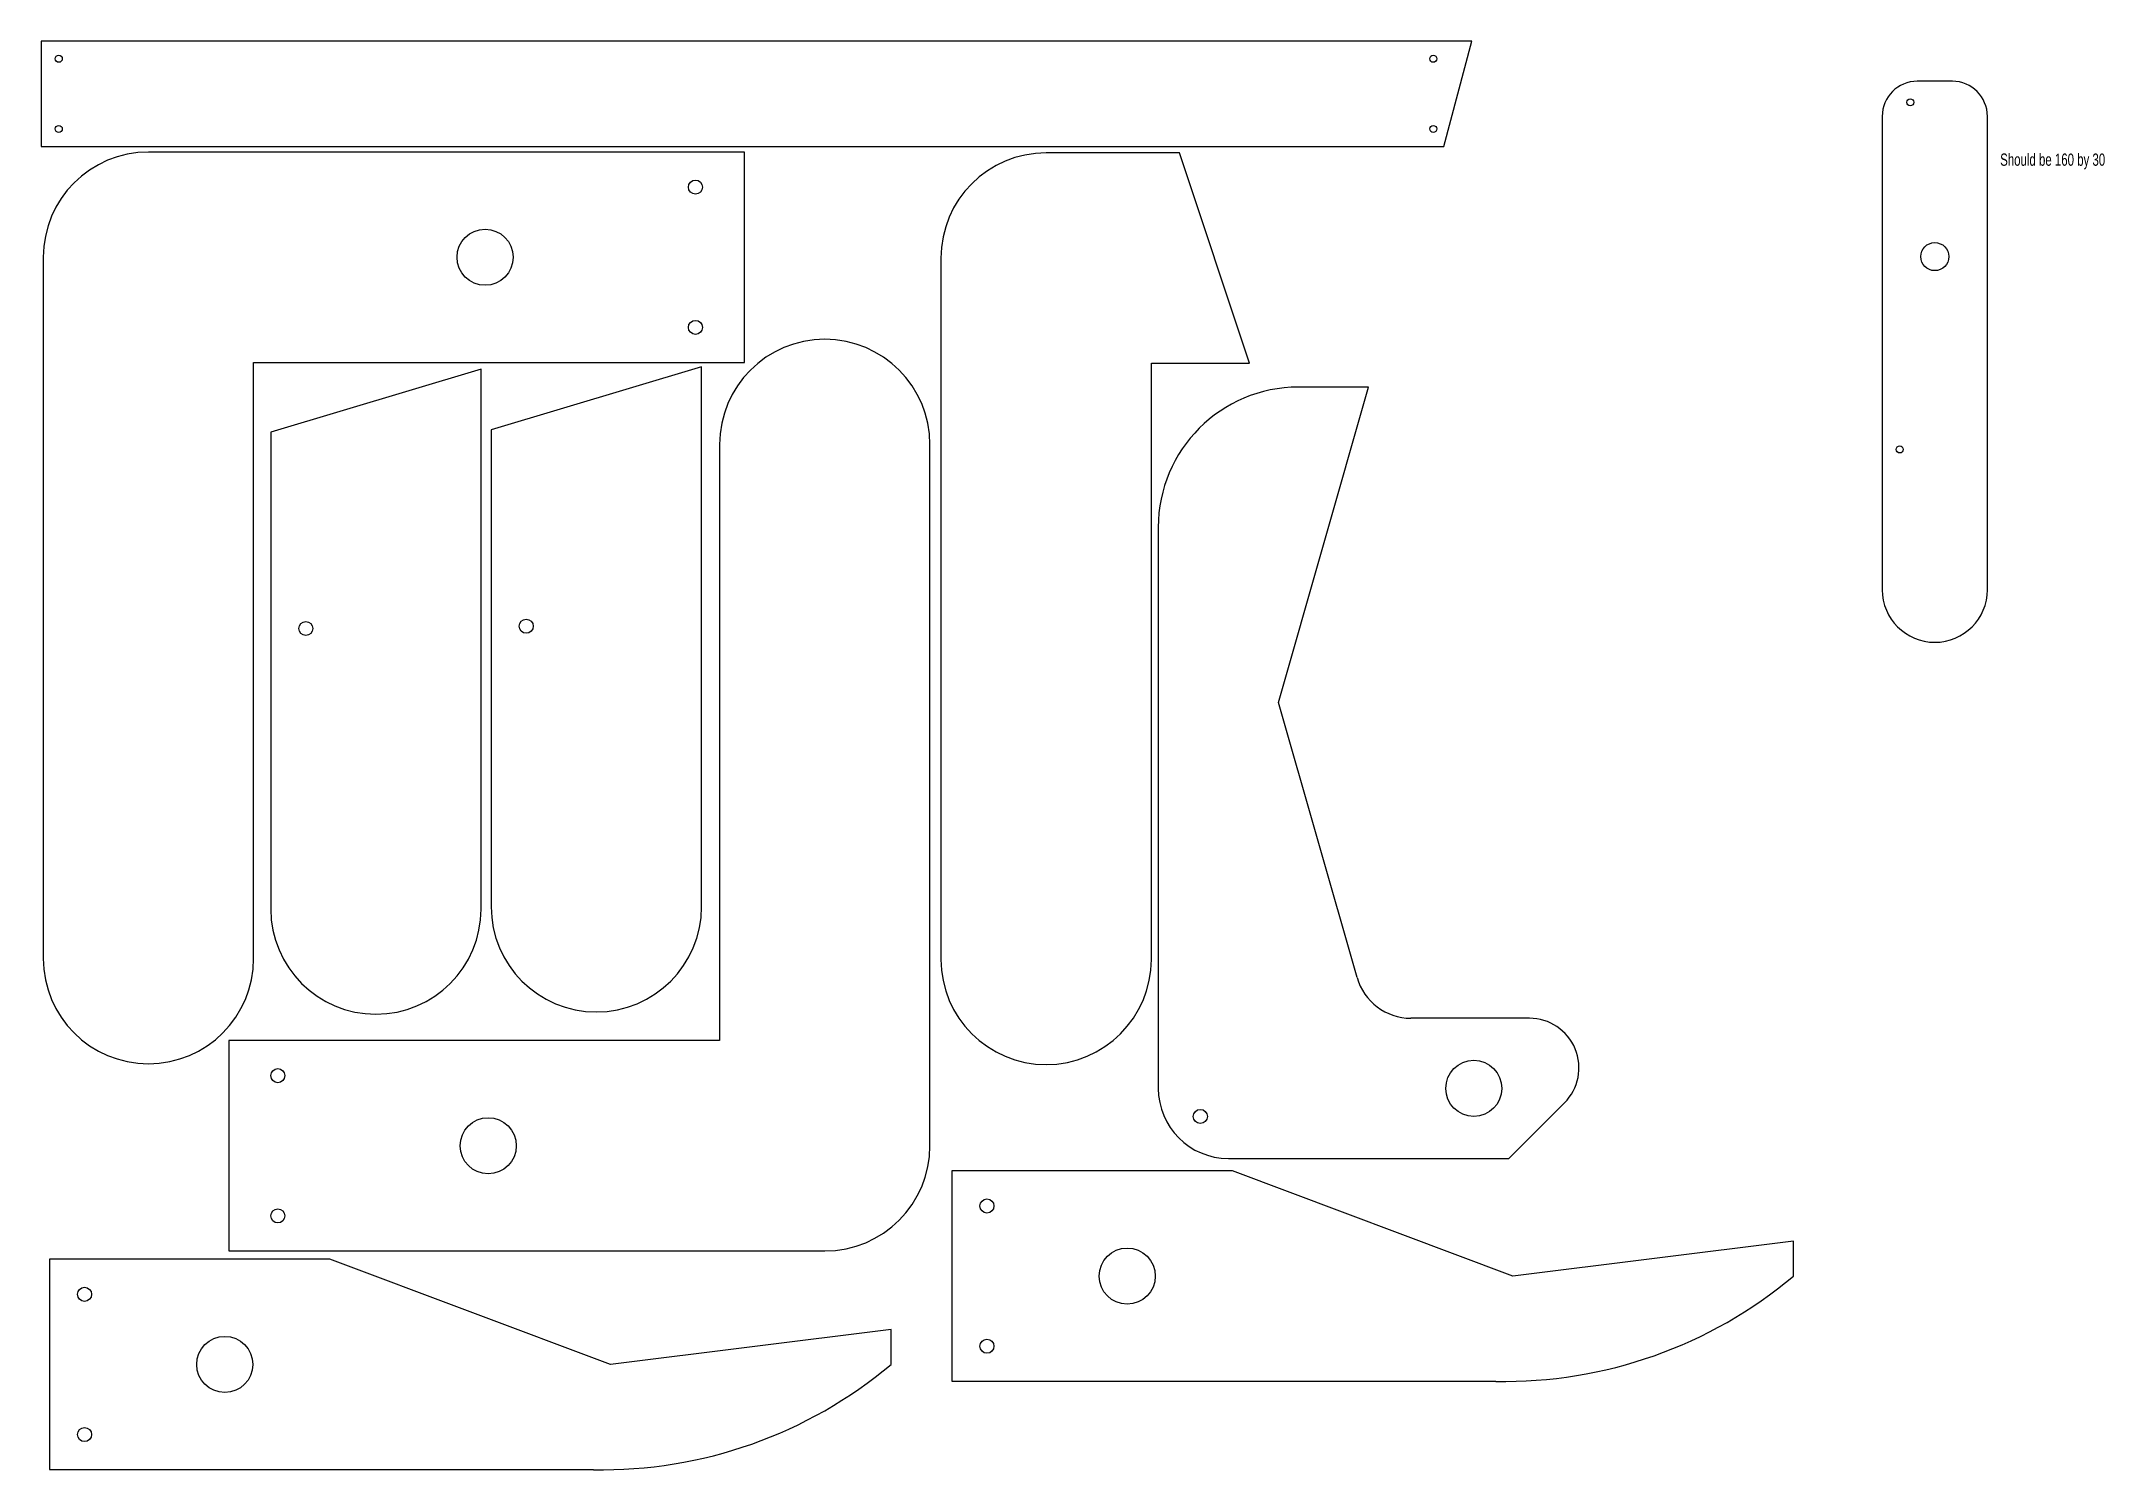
# Model space of a CAD drawing. Header units: millimetres. Extents: x 2 to 590, y 185 to 593.
import ezdxf

# ---------------------------------------------------------------- set-up
doc = ezdxf.new("R2010")
doc.units = ezdxf.units.MM
doc.styles.add('SLDTEXTSTYLE0', font='TXT', dxfattribs={"width": 0.697368})

msp = doc.modelspace()

# ---------------------------------------------------------------- linework, layer by layer
at = {"color": 7, "linetype": 'Continuous', "lineweight": 25}
for p, q in [((409.91, 592.81), (1.91, 592.81)), ((1.91, 592.81), (1.91, 562.81)), ((401.91, 562.81), (409.91, 592.81)), ((546.96, 581.4), (536.96, 581.4)), ((526.96, 571.4), (526.96, 436.4)), ((556.96, 436.4), (556.96, 571.4)), ((1.91, 562.81), (401.91, 562.81)), ((202.49, 561.22), (32.49, 561.22)), ((202.49, 501.22), (202.49, 561.22)), ((326.51, 560.97), (288.51, 560.97)), ((346.51, 500.97), (326.51, 560.97)), ((2.49, 531.22), (2.49, 331.22)), ((258.51, 530.97), (258.51, 330.97)), ((62.49, 501.22), (202.49, 501.22)), ((62.49, 331.22), (62.49, 501.22)), ((318.51, 500.97), (346.51, 500.97)), ((318.51, 330.97), (318.51, 500.97)), ((127.36, 499.34), (67.36, 481.34)), ((127.36, 345.34), (127.36, 499.34)), ((190.23, 499.98), (130.23, 481.98)), ((190.23, 345.98), (190.23, 499.98)), ((354.81, 404.19), (380.48, 494.19)), ((380.48, 494.19), (360.48, 494.19)), ((67.36, 481.34), (67.36, 345.34)), ((130.23, 481.98), (130.23, 345.98)), ((195.38, 477.81), (195.38, 307.81)), ((255.38, 277.81), (255.38, 477.81)), ((320.48, 454.19), (320.48, 294.19)), ((377.17, 325.8), (354.81, 404.19)), ((426.34, 314.19), (392.56, 314.19)), ((55.38, 307.81), (55.38, 247.81)), ((195.38, 307.81), (55.38, 307.81)), ((420.48, 274.19), (436.34, 290.05)), ((340.48, 274.19), (420.48, 274.19)), ((261.63, 270.64), (261.63, 210.64)), ((341.63, 270.64), (261.63, 270.64)), ((421.63, 240.64), (341.63, 270.64)), ((55.38, 247.81), (225.38, 247.81)), ((501.63, 250.64), (421.63, 240.64)), ((501.63, 240.64), (501.63, 250.64)), ((4.26, 245.45), (4.26, 185.45)), ((84.26, 245.45), (4.26, 245.45)), ((164.26, 215.45), (84.26, 245.45)), ((244.26, 225.45), (164.26, 215.45)), ((244.26, 215.45), (244.26, 225.45)), ((261.63, 210.64), (416.73, 210.64)), ((4.26, 185.45), (159.37, 185.45))]:
    msp.add_line(p, q, dxfattribs=at)
for centre, radius in [((6.91, 587.81), 1), ((398.91, 587.81), 1), ((534.96, 575.4), 1), ((6.91, 567.81), 1), ((398.91, 567.81), 1), ((188.49, 551.22), 2), ((128.49, 531.22), 8), ((541.96, 531.4), 4), ((188.49, 511.22), 2), ((531.96, 476.4), 1), ((77.36, 425.34), 2), ((140.23, 425.98), 2), ((410.48, 294.19), 8), ((69.38, 297.81), 2), ((129.38, 277.81), 8), ((332.48, 286.19), 2), ((69.38, 257.81), 2), ((271.63, 260.64), 2), ((311.63, 240.64), 8), ((14.26, 235.45), 2), ((54.26, 215.45), 8), ((271.63, 220.64), 2), ((14.26, 195.45), 2)]:
    msp.add_circle(centre, radius, dxfattribs=at)
for centre, radius, start, end in [((536.96, 571.4), 10, 90, 180), ((546.96, 571.4), 10, 0, 90), ((32.49, 531.22), 30, 90, 180), ((288.51, 530.97), 30, 90, 180), ((225.38, 477.81), 30, 0, 180), ((360.48, 454.19), 40, 90, 180), ((541.96, 436.4), 15, 180, 0), ((97.36, 345.34), 30, 180, 0), ((160.23, 345.98), 30, 180, 0), ((32.49, 331.22), 30, 180, 0), ((288.51, 330.97), 30, 180, 0), ((392.56, 330.19), 16, 195.92298, 270), ((426.34, 300.05), 14.14, 315, 90), ((340.48, 294.19), 20, 180, 270), ((225.38, 277.81), 30, 270, 0), ((419.18, 338.83), 128.22, 268.90632, 310.01841), ((161.82, 313.64), 128.22, 268.90632, 310.01841)]:
    msp.add_arc(centre, radius, start, end, dxfattribs=at)

# ---------------------------------------------------------------- texts
at = {"color": 7, "linetype": 'Continuous', "lineweight": 0, "insert": (560.6, 560.8), "char_height": 3.5, "attachment_point": 1, "style": 'SLDTEXTSTYLE0'}
msp.add_mtext('Should be 160 by 30', dxfattribs=at)

doc.saveas('drawing.dxf')
